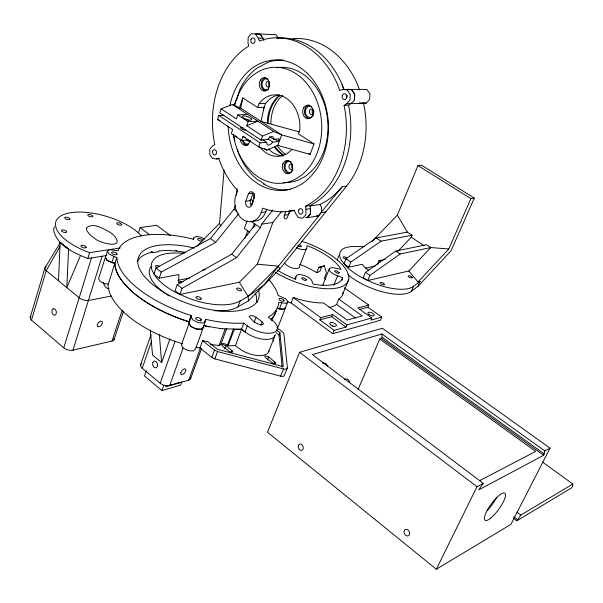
<?xml version="1.0" encoding="UTF-8"?>
<svg xmlns="http://www.w3.org/2000/svg" width="603" height="603" viewBox="0 0 603 603"><rect width="100%" height="100%" fill="white"/><g stroke="black" fill="none" stroke-linecap="round" stroke-linejoin="round"><path stroke-width="0.9" d="M251.737 205.495L251.964 203.467L252.959 201.884M245.745 201.206L245.662 204.387L247.328 206.904L249.77 207.274L251.572 205.284L254.293 197.792L254.383 194.581L252.702 192.063L250.245 191.709L248.451 193.729L245.745 201.206L250.335 200.626L253.034 193.186L248.451 193.729M250.335 200.626L250.245 203.799L251.496 205.676M268.81 83.041L268.75 85.242L269.322 86.071M342.459 89.463L347.094 89.824L350.207 94.196L349.966 100.015L346.514 103.837L344.117 105.352L344.192 105.872A87.118 66.865 86 0 1 305.834 206.053L305.894 214.796L302.676 218.203L298.342 217.532L295.425 213.206L294.37 210.176C284.021 213.047 272.782 211.894 262.81 208.163L261.22 212.482A18.271 13.763 82 0 1 242.881 219.454A18.271 13.763 82 0 1 235.999 194.807L237.529 190.51C229.095 181.164 222.597 170.001 218.633 158.046L216.371 158.951L212.437 158.453L209.746 154.383L209.859 149.114L212.716 145.715L214.849 144.667L214.653 143.898A87.118 66.865 86 0 1 248.089 46.446L248.685 46.13L248.014 43.115L248.157 37.552L251.217 33.76L255.408 33.964L258.272 38.072L259.509 41.012L263.752 39.519A87.118 66.865 86 0 1 337.574 84.533L339.806 90.586L342.459 89.463L351.639 89.726L354.752 94.083L354.504 99.872C353.539 102.427 349.341 103.656 348.64 105.713A86.719 66.737 86 0 1 310.266 205.45M313.779 110.869L313.703 113.13L312.384 114.608L310.613 114.442L309.422 112.738L309.505 110.485L310.809 109L312.58 109.158L313.379 110.304M310.605 208.804L310.409 214.269L307.198 217.66L305.465 217.397M310.304 205.427L310.364 214.133L307.153 217.525M184.428 253.072L175.021 253.004A49.378 21.497 19 0 0 153.486 259.848L152.054 262.207A49.378 21.497 19 0 0 152.235 270.77L156.139 277.29A49.378 21.497 19 0 0 177.327 293.246L188.912 298.327A49.378 21.497 19 0 0 207.213 303.415L213.145 304.311A49.378 21.497 19 0 0 240.228 300.837L248.15 296.435L264.197 284.88L278.375 266.187L321.384 212.633L321.587 207.228L319.756 204.545L309.678 205.962M346.665 97.505L346.755 95.199M346.755 97.498L346.853 95.191M58.506 280.779L60.112 242.406L68.727 249.175L60.112 242.406M354.406 99.879L354.647 94.098L351.541 89.741M201.688 328.71L203.294 327.188L205.54 320.977L205.615 319.311C218.082 322.243 230.972 323.736 243.778 323.148L247.336 325.869A18.836 8.532 20.6 0 0 272.699 332.826A18.836 8.532 20.6 0 0 271.734 319.801L268.222 317.163C273.641 314.163 278.609 308.857 278.744 302.337L286.191 303.362L287.842 301.59L285.686 298.771L278.141 295.41A84.797 36.881 19 0 0 268.825 279.604M68.606 249.19L66.797 287.593L80.501 255.544M204.636 239.09L200.181 236.987L195.689 236.519L193.767 237.974L193.706 239.278L188.121 237.914A84.797 36.881 19 0 0 118.957 248.504L118.067 250.788L109.814 249.65L107.387 251.27L105.45 257.375L107.115 260.172L114.879 263.775A84.616 37.19 19 0 0 188.061 321.437L188.882 321.67L188.943 323.336L190.963 326.487L196.035 328.929L201.153 329.215M107.387 251.27L109.06 254.051L116.846 257.669A84.797 36.881 19 0 0 190.277 315.211L191.106 315.444L191.166 317.095L188.943 323.336M220.864 225.906L219.515 223.464L224.097 170.317M253.162 227.942L254.436 223.457M285.724 211.201L284.021 217.276L284.865 218.761L286.244 218.821L287.352 217.427L289.802 210.952M108.133 284.043L104.952 283.809L100.188 281.518L98.553 278.676L105.276 257.526L106.942 260.323L111.743 262.622L114.939 262.893L108.043 285.076A83.975 38.245 18.8 0 0 180.463 343.13L182.717 343.763M236.482 195.236L237.19 188.784M262.968 139.79L266.812 142.579A4.756 2.646 -57 0 0 268.682 145.052A4.756 2.646 -57 0 0 272.488 142.18L278.307 141.547L279.272 138.901L273.581 139.285L269.714 136.745M273.581 139.285L273.611 139.067A4.756 2.646 -57 0 0 271.749 136.572A4.756 2.646 -57 0 0 267.943 139.451L261.009 140.137L219.741 112.814L221.113 108.811L232.359 104.485L240.687 108.125L281.669 134.861L314.02 143.944L310.078 154.391L277.802 145.444L266.85 150.132L258.597 146.868L242.964 136.451L241.554 140.454L231.303 133.587L232.69 129.6L217.479 119.454L218.836 115.474L224.037 115.256M341.592 280.35L342.655 277.749A44.2 17.706 21.2 0 1 313.711 284.209L313.1 284.088L312.022 281.375A8.525 3.512 21.3 0 0 309.264 277.968L307.522 276.883A8.525 3.512 21.3 0 0 299.54 274.614L297.972 274.749A8.525 3.512 21.3 0 0 295.983 276.815L295.636 279.114L292.342 277.84A44.2 17.706 21.2 0 1 277.546 270.242M544.788 450.923L381.918 333.979L312.452 354.624L483.274 483.38L478.744 489.877L543.65 455.288L544.788 450.923L550.042 448.15L382.332 328.236L299.578 352.303L267.491 432.208L436.338 569.24L510.899 524.384L550.042 448.15M542.376 461.958L572.85 484.021L572.337 486.644L571.734 487.782L516.839 520.804L513.1 517.962M240.687 108.125L242.881 97.957L257.692 107.53L264.152 107.304L260.963 121.354L299.314 131.921M235.833 100.543L234.831 104.01A65.011 50.019 86 0 0 234.461 105.683M236.482 100.528L239.775 89.696A65.011 50.019 86 0 1 257.134 68.011L268.591 62.056A65.011 50.019 86 0 1 283.757 60.119M30.203 317.412L44.856 268.071L60.556 242.308M114.05 338.419A6.437 3.166 16.6 0 1 112.015 341.057L72.971 350.177A6.686 3.369 15.4 0 1 63.775 347.825L31.499 320.11L46.22 270.672L60.014 246.476M91.415 258.069L63.775 347.825M102.126 256.23L72.971 350.177M54.368 226.841A47.14 20.057 16.8 0 0 53.773 231.085C57.835 246.22 74.614 253.034 87.797 258.506L89.621 252.657L120.223 247.954M111.909 262.471L113.869 256.358M114.909 263.398L116.876 257.285M138.426 232.811L140.137 227.572L156.674 225.288L170.385 235.524M112.015 341.057L122.04 310.681M114.042 339.693L123.464 311.171M151.225 251.541L152.717 252.68L152.989 251.858L148.248 253.215A63.405 27.844 19 0 0 137.175 261.664M235.366 205.374L234.002 209.188L210.477 238.547L155.973 268.041L153.923 274.131L159.177 278.209L178.933 274.523L178.526 282.234L181.126 282.95M159.177 278.209L161.25 272.104L215.716 242.383L238.72 213.65M140.612 364.83L150.961 334.733M190.654 377.682A6.769 3.437 18.8 0 1 188.716 380.184L169.647 385.656A6.904 3.55 18.2 0 1 160.21 383.259L142.21 368.275L151.7 340.755M146.325 370.747L144.509 375.978L161.943 390.548L180.561 385.166L181.835 381.639M255.491 224.406L231.778 254.149L177.222 284.608L175.096 290.744L179.905 294.468L239.361 282.264L257.3 264.167L272.865 222.477L281.857 211.186M193.201 239.595L193.767 237.974M239.323 108.186L242.881 97.957M247.622 114.464L237.808 114.872L236.406 118.897L221.113 108.811M179.905 294.468L182.046 288.332L236.564 257.662L260.323 227.828L261.672 224.18L272.94 209.912M150.313 329.931L152.544 355.077L161.634 362.531L169.918 338.954M246.74 125.718L248.165 121.678L257.933 121.203L246.74 125.718L262.463 136.09L273.611 131.446L281.669 134.861L277.802 145.444M160.21 383.259L175.134 341.057M257.692 107.53L259.056 103.656A30.753 23.6 85.9 0 1 286.108 98.131A30.753 23.6 85.9 0 1 299.789 129.879L298.334 133.798L314.02 143.944M161.943 390.548L163.812 385.294M263.24 109.859L265.516 103.452L259.056 103.656M188.882 321.67L191.106 315.444M169.647 385.656L183.116 347.961M258.597 146.868L260.044 142.836L266.843 142.353M261.009 140.137L262.463 136.09M200.588 321.233L201.153 319.68M204.771 321.633L205.615 319.311M276.86 327.685L282.573 331.989L283.877 333.761L287.405 367.777L284.541 374.938A4.364 2.111 21.4 0 1 280.629 376.151L214.811 358.898L211.796 357.443L199.932 347.999L202.593 340.687L207.703 341.577L217.51 349.31L283.267 366.684L279.928 332.69L276.31 329.962M188.716 380.184L200.498 347.818M247.162 220.804L244.358 228.514L249.68 232.321M190.623 378.609L201.59 348.519M245.029 238.177L247.863 230.421M211.796 357.443L214.502 350.109L202.593 340.687M253.252 221.03A18.188 13.741 82 0 0 265.772 211.849L266.73 209.271M210.402 344.539L219.062 345.459L225.16 329.012M214.811 358.898L217.525 351.564L283.493 368.961A4.379 2.095 21.5 0 0 287.405 367.777M219.062 345.459L220.977 344.087L226.743 328.537M214.216 310.673A49.273 21.678 19 0 0 238.019 306.769L240.228 300.837M224.648 348.745L225.846 345.534L222.296 344.388L221.768 345.135L222.718 346.363L228.725 351.082L230.602 352.069L232.298 352.235L232.811 351.474L225.846 345.534M268.938 350.592A18.678 8.789 20.5 0 1 257.76 355.551A18.678 8.789 20.5 0 1 238.924 348.33L235.411 345.594L228.122 345.813L227.391 345.24L233.504 328.876L234.243 329.449L241.547 329.298L245.097 332.019A18.791 8.608 20.6 0 0 264.024 339.301A18.791 8.608 20.6 0 0 275.194 334.537M228.122 345.813L234.243 329.449M230.941 352.649L231.846 350.237M222.65 328.793L241.486 329.23L243.778 323.148M235.411 345.594L241.547 329.298M289.809 211.382L288.596 214.6L284.201 215.248M247.336 325.869L245.029 331.959L241.486 329.23M254.142 322.394L256.102 317.253L253.162 315.851L250.29 315.663L249.16 316.809C252.393 320.713 257.021 324.949 262.418 324.874L263.519 323.698L262.199 321.881L256.102 317.253M260.888 325.311L262.199 321.881M271.659 320.675L276.234 310.846L274.508 315.196L271.071 319.206M277.229 308.321L279.423 308.842L281.669 303.038M306.437 248.534L299.45 266.488A8.027 3.249 21 0 1 297.588 268.395L296.096 268.523A8.027 3.249 21 0 1 288.49 266.345L286.847 265.328A8.027 3.249 21 0 1 284.684 263.149M294.98 279.385L295.983 276.815M287.842 301.59L285.588 307.364L283.93 309.151L279.423 308.842M277.877 327.467L285.679 307.462L284.028 309.256L279.521 308.947L277.282 307.884M268.682 351.67L274.953 335.592M267.461 360.081L268.704 356.916L265.199 355.778L264.732 356.531L265.727 357.767L271.817 362.478L273.687 363.458L275.337 363.617L275.79 362.848L268.704 356.916M359.448 309.452L367.905 307.236L381.82 317.11L380.47 320.268L332.796 333.67L291.038 302.955L293.179 297.483L297.701 298.945A50.268 20.69 21.2 0 0 320.969 302.91L323.396 302.879L347.147 320.057L362.305 315.957L338.773 299.103L336.602 304.425L335.276 305.314A50.17 20.864 21.1 0 1 329.012 307.5M282.136 367.235L279.023 335.004L279.928 332.69M273.845 363.986L274.78 361.604M299.766 264.393L302.827 265.576A43.891 18.248 21.1 0 1 316.681 272.646L318.731 267.468L324.542 265.848M321.851 266.322L319.809 271.486L316.681 272.646M280.629 376.151L283.493 368.961M322.703 285.362L329.283 268.908M346.876 324.881L345.971 327.075L334.16 330.354L319.846 319.854L320.736 317.645L332.637 314.547L346.876 324.881L371.825 318L370.92 320.14L381.82 317.11M333.776 285.294L337.642 275.737A8.223 3.271 21.9 0 1 331.959 273.069L330.58 271.945A8.223 3.271 21.9 0 1 329.886 268.237L330.964 267.822A8.223 3.271 21.9 0 1 336.173 268.312L340.989 269.413L340.009 267.74A44.2 17.706 21.2 0 0 310.138 246.838L307.055 245.64L306.769 247.682A8.08 3.151 21.1 0 1 304.922 249.514L303.43 249.619A8.08 3.151 21.1 0 1 296.397 247.712M397.852 251.338L411.231 237.22L412.075 235.23L407.364 232.125L376.272 237.936L345.964 258.74L343.914 263.82L348.73 267.182L362.358 264.272L362.855 265.071A17.502 6.716 22.7 0 0 368.961 270.415M348.73 267.182L350.803 262.094L381.081 241.17L412.075 235.23M319.846 319.854L331.748 316.726L332.637 314.547M342.873 293.819L348.519 280.018M332.796 333.67L334.16 330.354M367.74 280.538L369.865 275.428L400.166 254.006L430.761 247.562L426.472 244.735L395.787 251.059L365.456 272.375L363.345 277.486L367.74 280.538L408.842 270.973L430.761 247.562L448.76 248.964L470.913 198.636L474.297 198.093L451.029 250.81L417.947 286.425L411.472 291.128A40.778 15.806 22.7 0 1 392.244 293.819L387.691 293.058A40.778 15.806 22.7 0 1 373.099 288.822L368.214 286.84A40.778 15.806 22.7 0 1 347.893 274.78M371.757 241.803L397.339 215.128L417.985 165.576L421.497 165.192L474.297 198.093M377.274 264.823L378.986 260.73L385.234 259.396M367.905 307.236L368.787 305.126L344.283 287.767M358.107 389.432L379.762 338.984L381.48 338.471L382.016 337.22L381.918 333.979M411.472 291.128L413.628 286.161L420.08 281.518L417.947 286.425M436.338 569.24L476.988 486.696L483.274 483.38M516.839 520.804L520.826 515.083L572.85 484.021M150.893 266.797L150.041 268.199A49.273 21.678 19 0 0 150.2 276.822L151.768 280.056A49.273 21.678 19 0 0 165.086 293.314M273.363 341.079L273.8 340.363L272.827 339.188M307.198 217.66L318.18 215.987L342.338 186.591L346.627 186.056A85.325 66.353 86.1 0 0 363.941 105.156L363.368 102.917L358.898 103.068M238.019 306.769L248.466 300.889L279.754 269.036L346.627 186.056M269.654 86.093L268.825 87.073L267.129 86.938L265.983 85.279L266.051 83.071L267.287 81.593L268.983 81.722L269.745 82.83M268.742 88.664L267.74 89.847L264.363 89.568L262.071 86.252L262.199 81.82L264.672 78.865L268.056 79.121M250.17 140.627L249.567 141.328L247.931 141.14L246.815 139.489M312.859 109.633L312.203 110.372L312.12 112.618L313.311 114.321M313.477 115.128L311.374 117.502L307.824 117.163L305.442 113.741L305.6 109.233L308.216 106.264L311.766 106.573M292.628 164.242L291.784 165.177L291.716 167.363L292.87 169.059M292.734 168.614L291.89 169.549L290.171 169.33L289.01 167.626L289.078 165.433L290.344 164.031L292.063 164.242L292.643 165.094M292.885 170.25L290.85 172.496L287.412 172.051L285.091 168.644L285.234 164.25L287.759 161.438L291.204 161.86M346.514 103.837L366.24 103.158L369.669 99.412L369.925 93.721L366.843 89.44L347.011 89.372M342.338 186.591C336.097 193.978 328.643 200.573 319.756 204.545M408.842 270.973L418.022 282.031L448.76 248.964M196.616 246.521L219.515 223.464M248.466 300.889L248.15 296.435L278.375 266.187L279.754 269.036M205.54 320.977L203.407 322.982L198.281 322.673L193.201 320.231L191.166 317.095M338.773 299.103L339.979 298.251A50.268 20.69 21.2 0 0 343.182 292.093M245.994 129.675L245.21 130.15L243.22 129.826L240.311 127.896L241.102 127.429L243.092 127.746M479.491 480.734L535.668 451.428L379.762 338.984M344.064 105.374L348.564 105.201M165.614 386.5L172.473 384.533M174.192 384.043L179.34 382.566M368.787 305.126L357.798 307.99L371.825 318M418.022 282.031L420.08 281.518M324.708 266.036L318.731 267.468L324.429 265.983L326.427 272.91L324.354 278.104A43.891 18.248 21.1 0 1 325.688 279.234M365.554 268.124L375.187 266.021M346.702 258.928L343.823 258.182L343.039 257.014L344.434 256.735L346.612 257.624M111.517 296.005L88.716 300.437A6.814 3.181 16.1 0 1 79.385 297.942L46.22 270.672A6.731 3.038 15.4 0 1 44.856 268.071M177.787 280.327L189.757 278.028M202.887 270.054L205.57 269.556M152.717 252.68L158.551 251.737L158.83 250.923L164.74 250.554A63.405 27.844 19 0 1 185.196 252.325M249.951 200.588L251.798 199.661L253.026 201.681M246.054 235.064L247.848 234.778M87.797 258.506L106.739 255.499M253.275 226.615L255.054 226.344M261.672 224.18L272.865 222.477M321.384 212.633L325.703 211.992M306.09 209.301L310.56 208.661M305.472 206.196L309.95 205.578M261.22 212.482L265.772 211.849M216.371 158.951L219.168 158.717M237.861 149.491L237.213 149.544L237.492 150.464A65.011 50.019 86 0 0 252.83 175.533L257.82 180.041L258.453 179.973L264.295 183.968L263.654 184.043L269.345 186.84A65.011 50.019 86 0 0 287.865 189.779M288.641 211.042L294.272 210.628M241.554 140.454L248.662 139.979M364.333 246.65L354.368 246.529A40.853 15.678 22.7 0 0 340.152 252.099L339.67 254.029A40.853 15.678 22.7 0 0 341.871 261.061L346.288 266.405A40.853 15.678 22.7 0 0 365.561 279.528L375.232 283.734A40.853 15.678 22.7 0 0 389.84 287.993L394.4 288.769A40.853 15.678 22.7 0 0 413.628 286.161M258.272 38.072L262.938 38.238L263.858 40.431M363.368 102.917L366.24 103.158M220.065 328.582L222.575 328.71M257.3 264.167L278.375 266.187M248.474 144.155L245.195 143.778L242.964 140.469M176.996 250.712L175.82 250.546M316.462 215.731L318.18 215.987M219.989 328.492L203.761 325.68M109.007 288.784C105.653 288.641 103.904 285.136 103.445 282.204M195.915 347.147L199.932 347.999M243.951 118.746L247.132 119.447L248.579 120.389M203.369 325.514L209.558 326.879M291.038 302.955L289.38 302.42A50.17 20.864 21.1 0 1 287.623 301.786M301.545 241.2L305.623 242.557A50.524 20.238 21.2 0 1 322.198 249.936L327.218 252.815A50.524 20.238 21.2 0 1 347.245 271.667L348.398 274.644A50.524 20.238 21.2 0 1 303.332 284.616L297.121 282.588A50.524 20.238 21.2 0 1 275.473 272.398M89.621 252.657L84.827 250.825A47.238 19.899 16.8 0 1 56.124 228.07L55.491 225.296A47.238 19.899 16.8 0 1 57.963 218.196L60.179 216.356A47.238 19.899 16.8 0 1 89.93 212.791L95.395 213.666A47.238 19.899 16.8 0 1 111.909 218.15L117.193 220.185A47.238 19.899 16.8 0 1 141.509 235.946M378.986 260.73L380.455 261.303M242.964 136.451L245.474 137.454M337.642 275.737L342.655 277.749M159.215 266.179L157.473 265.471L155.461 265.825L156.056 267.242L157.368 267.777M217.479 119.454L220.035 120.502M299.02 244.411L301.485 246.145L300.92 246.702L299.329 246.537L297.641 245.745M214.502 350.109L217.525 351.564M417.985 165.576L470.913 198.636M308.517 153.373L310.078 154.391M232.359 104.485L273.611 131.446M237.808 114.872L248.165 121.678M274.38 138.969L278.307 141.547M267.981 138.894L272.616 141.946M411.231 237.22L424.097 245.722M218.836 115.474L260.044 142.836M264.521 148.579L266.85 150.132M376.272 237.936L381.081 241.17M395.787 251.059L400.166 254.006M345.964 258.74L350.803 262.094M365.456 272.375L369.865 275.428M234.002 209.188L237.024 211.321M251.074 221.278L260.323 227.828M336.602 304.425L355.521 318.037M382.016 337.22L544.313 453.999M381.48 338.471L543.65 455.288M331.748 316.726L345.971 327.075M293.179 297.483L320.736 317.645M210.477 238.547L215.716 242.383M231.778 254.149L236.564 257.662M140.137 227.572L149.574 234.695M517.072 512.249L520.826 515.083M276.129 332.818L279.023 335.004M299.578 352.303L476.988 486.696M513.718 516.756L517.464 519.598M155.973 268.041L161.25 272.104M177.222 284.608L182.046 288.332M278.292 38.027L275.933 34.672L255.755 33.858L260.081 34.145L262.938 38.238M259.946 34.062L262.802 38.147M239.361 282.264L248.15 296.435M397.339 215.128L407.364 232.125M359.509 89.87L357.428 84.277A85.325 66.353 86.1 0 0 292.598 38.75M343.944 89.357L342.135 84.473A86.719 66.737 86 0 0 276.709 38.2M342.052 84.48L343.951 89.643M233.843 136.097L234.65 140.107M233.278 134.537L234.68 141.456A58.107 44.592 85.9 0 0 246.273 165.787L250.464 170.581A58.107 44.592 85.9 0 0 265.252 180.666L270.679 182.407A58.107 44.592 85.9 0 0 321.354 119.786A58.107 44.592 85.9 0 0 259.222 71.275L254.255 74.335A58.107 44.592 85.9 0 0 234.507 105.653M159.358 334.635L161.634 362.531M256.923 302.178L256.923 301.734L256.614 302.548L256.561 297.121L255.989 294.746A63.405 27.844 19 0 0 255.363 293.179M188.144 321.55A84.608 37.19 19 0 1 114.856 263.903M220.977 344.087A3.935 1.877 19.8 0 1 227.391 345.24M179.053 282.46A33.58 15.181 18.9 0 1 180.915 282.619M228.107 125.906A65.312 50.109 86 0 0 253.381 180.629L258.928 184.443A65.312 50.109 86 0 0 328.107 135.2A65.312 50.109 86 0 0 270.114 60.466L263.956 62.003A65.312 50.109 86 0 0 229.788 105.834M290.533 189.463A65.011 50.019 86 0 1 288.754 189.696M254.074 198.508A3.505 2.653 82.3 0 1 254.813 193.759M282.423 154.896A34.228 26.547 86.1 0 1 274.493 147.049M267.348 122.997A34.228 26.547 86.1 0 1 279.249 95.455M169.194 295.998A49.273 21.678 19 0 1 166.413 294.219M283.297 154.85A34.198 26.532 86.1 0 1 275.375 147.004M268.237 123.683A34.198 26.532 86.1 0 1 280.131 95.462M285.95 154.624A34.107 26.502 86.1 0 1 276.958 145.172M270.913 123.54A34.107 26.502 86.1 0 1 282.807 95.402M276.423 67.74A57.73 44.479 86 0 1 325.741 108.796L327.195 116.055A57.73 44.479 86 0 1 304.123 177.033L298.99 179.739A57.73 44.479 86 0 1 283.493 182.611M236.911 136.979A5.239 1.719 19.9 0 1 235.577 135.75M283.402 155.83A30.557 23.532 86 0 1 268.395 148.926M265.486 103.543A30.557 23.532 86 0 1 279.581 94.912M291.852 149.476A30.753 23.6 85.9 0 1 259.561 146.574M249.996 140.273A6.543 4.922 85 0 1 244.954 145.376A6.543 4.922 85 0 1 240.213 139.18M289.764 173.604A6.656 5.156 83.8 0 1 284.164 167.182A6.656 5.156 83.8 0 1 288.845 160.323M308.857 118.542A6.814 5.329 86.9 0 1 304.477 111.382A6.814 5.329 86.9 0 1 309.339 105.08M265.35 90.902A6.686 5.08 87.8 0 1 261.144 83.953A6.686 5.08 87.8 0 1 265.735 77.689M247.441 145.263A6.527 4.922 85 0 1 242.361 140.725M337.672 260.466A40.778 15.806 22.7 0 1 337.657 259.034L338.147 257.089A40.778 15.806 22.7 0 1 339.225 255.393M142.21 368.275A6.852 3.475 17.7 0 1 141.569 363.745M322.605 363.202A15.934 6.859 -52.8 0 1 327.361 366.518M496.759 497.226A16.711 4.673 -53.9 0 1 487.081 510.635M344.275 379.4A15.218 6.256 -53 0 1 349.386 382.204M31.499 320.11A6.61 3.219 14.7 0 1 31.009 316.349M45.014 267.702A6.731 3.038 15.4 0 1 46.114 266.843M332.592 326.351A3.55 1.553 22.3 0 1 332.992 326.547M258.431 289.726A63.541 27.61 19 0 1 245.315 309.249L239.971 310.492A63.541 27.61 19 0 1 170.167 295.832A63.541 27.61 19 0 1 138.456 257.255L140.084 254.142A63.541 27.61 19 0 1 194.437 248.104M179.453 281.3A33.595 15.158 18.9 0 1 183.214 281.699M180.81 372.42L180.794 374.282L182.242 374.644L184.299 373.302L185.769 371.041L185.792 369.179L184.345 368.81L182.279 370.152L180.81 372.42M152.747 362.524L152.71 365.169L154.074 367.4L156.041 367.92L157.458 366.405L157.496 363.76L156.124 361.521L154.157 361.009L152.747 362.524M212.663 151.044L212.618 153.154L213.696 154.783L215.271 154.979L216.424 153.622L216.469 151.504L215.384 149.876L213.809 149.68L212.663 151.044M86.38 228.236L87.051 231.107L89.824 234.552A26.788 11.216 17.1 0 0 94.332 238.072C99.005 243.363 126.698 249.928 113.771 235.313A27.339 11.57 16.6 0 0 109.294 231.861C103.083 228.635 92.138 221.738 86.38 228.236M250.946 39.466L250.886 41.697L252.024 43.333L253.697 43.424L254.926 41.909L254.994 39.677L253.848 38.034L252.175 37.951L250.946 39.466M298.628 210.01L298.553 212.196L299.721 213.929L301.455 214.193L302.736 212.829L302.812 210.635L301.643 208.902L299.902 208.638L298.628 210.01M342.3 95.304L342.21 97.626L343.446 99.367L345.293 99.525L346.672 97.995L346.77 95.673L345.527 93.925L343.672 93.774L342.3 95.304M189.033 323.449L181.33 345.067L183.32 348.263L188.347 350.69L193.435 350.916L195.591 348.813L203.384 327.293L201.251 329.321L196.133 329.034L191.061 326.6L189.033 323.449M98.636 322.379L97.241 324.542L97.339 326.381L98.877 326.811L100.935 325.597L102.322 323.442L102.231 321.61L100.701 321.165L98.636 322.379M53.268 308.698L52.031 310.206L52.039 312.746L53.283 314.849L55.039 315.279L56.275 313.779L56.275 311.231L55.024 309.12L53.268 308.698M251.685 119.138L250.539 120.464L245.745 119.409L242.12 117.027L243.303 115.716L248.074 116.771L251.685 119.138M339.24 272.677L338.72 273.28L337.13 273.136L334.559 271.327L335.095 270.732L336.678 270.875L339.24 272.677M306.46 279.792L305.864 280.425L304.191 280.282L301.575 278.405L302.171 277.772L303.844 277.915L306.46 279.792M284.058 300.596L283.395 301.296L281.593 301.168L279.709 300.271L278.85 299.141L279.521 298.44L281.322 298.575L283.199 299.465L284.058 300.596M201.236 319.816L200.377 320.615L198.334 320.487L196.307 319.515L195.485 318.263L196.359 317.472L198.395 317.593L200.415 318.565L201.236 319.816M202.653 240.522L201.899 241.11L200.09 240.921L198.304 240.077L197.58 239.067L198.342 238.479L200.143 238.667L201.93 239.512L202.653 240.522M117.14 254.112L116.183 254.768L114.148 254.587L112.233 253.667L111.555 252.559L112.52 251.903L114.555 252.092L116.462 253.004L117.14 254.112M86.206 247.351L85.249 247.969L83.282 247.788L81.45 246.913L80.847 245.858L81.812 245.248L83.779 245.429L85.596 246.303L86.206 247.351M121.716 224.64L120.856 225.19L119.032 224.994L117.299 224.173L116.688 223.208L117.555 222.665L119.379 222.854L121.097 223.675L121.716 224.64M92.749 216.371L91.844 216.914L89.983 216.711L88.249 215.889L87.661 214.924L88.566 214.389L90.427 214.593L92.161 215.407L92.749 216.371M66.707 231.906L65.727 232.494L63.76 232.298L61.958 231.431L61.385 230.414L62.373 229.833L64.333 230.029L66.126 230.889L66.707 231.906M69.888 219.16L68.93 219.711L67.008 219.507L65.245 218.663L64.679 217.683L65.644 217.133L67.559 217.336L69.315 218.173L69.888 219.16M384.443 284.458L383.078 284.789L380.862 283.885L380.011 282.656L381.375 282.332L383.583 283.229L384.443 284.458M412.384 277.704L411.11 278.013L408.962 277.139L408.095 275.963L409.369 275.654L411.51 276.528L412.384 277.704M201.214 299.103L199.231 299.525L196.548 298.44L195.854 296.932L197.844 296.51L200.513 297.596L201.214 299.103M241.667 290.458L239.836 290.85L237.258 289.802L236.519 288.37L238.358 287.985L240.929 289.025L241.667 290.458M303.92 107.402A6.829 5.337 86.9 0 0 307.04 118.625A6.829 5.337 86.9 0 0 313.025 109.821A6.829 5.337 86.9 0 0 303.92 107.402M282.815 163.986A6.671 5.156 83.8 0 0 287.948 173.792A6.671 5.156 83.8 0 0 291.746 163.639A6.671 5.156 83.8 0 0 282.815 163.986M260.458 79.973A6.693 5.088 87.8 0 0 263.496 90.94A6.693 5.088 87.8 0 0 269.149 82.204A6.693 5.088 87.8 0 0 260.458 79.973M490.684 518.15A16.763 4.59 -53.9 0 0 505.465 494.287A16.763 4.59 -53.9 0 0 488.762 507.734A16.763 4.59 -53.9 0 0 490.684 518.15M298.44 445.308A3.256 2.427 70.2 0 0 300.95 450.32A3.256 2.427 70.2 0 0 302.819 445.866A3.256 2.427 70.2 0 0 298.44 445.308M404.312 530.587A3.482 2.661 63.7 0 0 407.063 535.946A3.482 2.661 63.7 0 0 409.218 531.409A3.482 2.661 63.7 0 0 404.312 530.587M368.893 314.48A3.414 1.425 22.9 0 0 374.169 315.482A3.414 1.425 22.9 0 0 370.106 312.316A3.414 1.425 22.9 0 0 368.893 314.48M330.919 324.934A3.558 1.545 22.3 0 0 336.391 325.756A3.558 1.545 22.3 0 0 332.004 322.477A3.558 1.545 22.3 0 0 330.919 324.934"/></g></svg>
